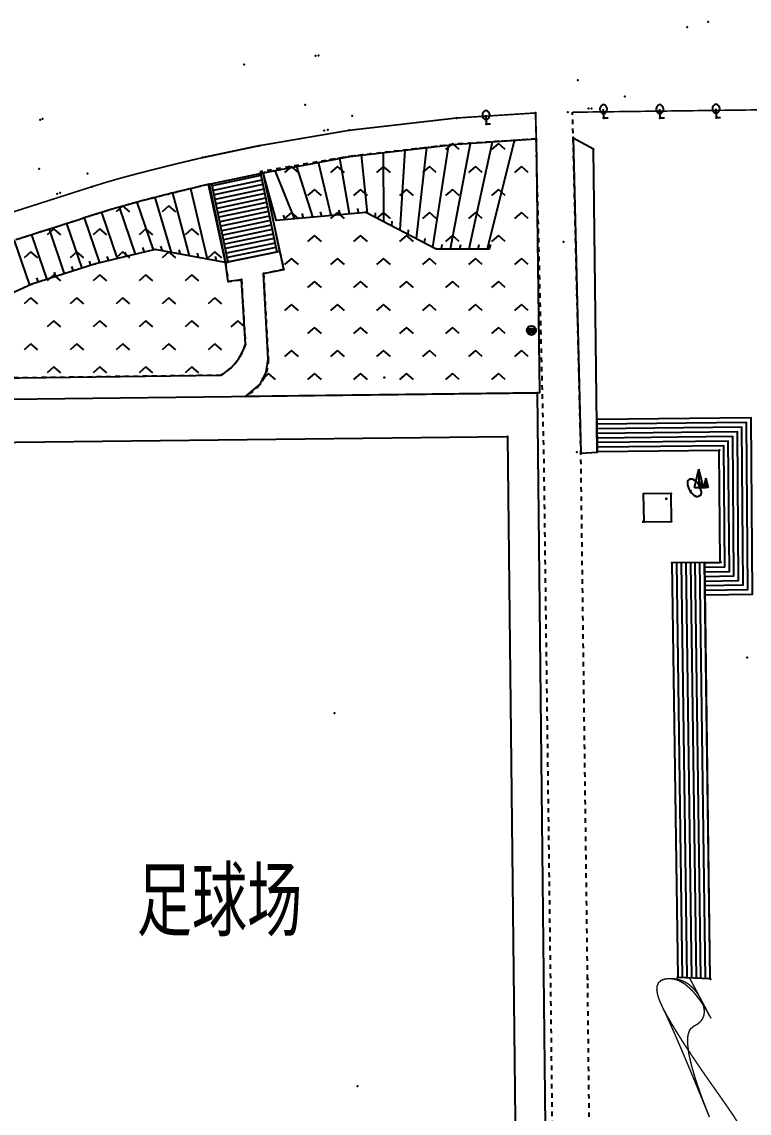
# Model space of a CAD drawing. Extents: x 940 to 1495, y 832 to 1212.
# Drawn here: x 1125.4 to 1204.5, y 1086 to 1204.7 of the extents above; entities that cross this region are included whole.
import ezdxf
from ezdxf.enums import TextEntityAlignment as Align

# ---------------------------------------------------------------- set-up
doc = ezdxf.new("R2010")
doc.units = 0
doc.header["$LTSCALE"] = 0.5
doc.header["$PDSIZE"] = 0.2
doc.linetypes.add('X4', pattern=[1.6, 0, -1.6])
doc.linetypes.add('X6', pattern=[2, 1, -1])
doc.layers.get('0').update_dxf_attribs({"linetype": 'CONTINUOUS'})
doc.layers.add('ASSIST', color=7, linetype='CONTINUOUS', plot=False)
for name, color, linetype in [('COMPONENT', 4, 'CONTINUOUS'), ('DGX', 2, 'CONTINUOUS'), ('DLDW', 11, 'CONTINUOUS'), ('DLSS', 4, 'CONTINUOUS'), ('DMTZ', 3, 'CONTINUOUS'), ('JMD', 6, 'CONTINUOUS'), ('ZBTZ', 3, 'CONTINUOUS'), ('ZDH', 1, 'CONTINUOUS')]:
    doc.layers.add(name, color=color, linetype=linetype)
doc.styles.add('HZ', font='rs.shx', dxfattribs={"width": 0.8, "bigfont": 'hztxt.shx'})
doc.linetypes.add('1161', pattern='A,0,[149,AAA.SHX,S=0.15,R=0,X=0,Y=0],-1.6', length=1.6)
doc.linetypes.add('447', pattern='A,8,-1,[148,AAA.SHX,S=1,R=0,X=0,Y=0],-1', length=10)

# ---------------------------------------------------------------- blocks, each defined once
blk = doc.blocks.new('*U21')
at = {"linetype": 'Continuous'}
for points in [[(1.333333333333333, 1.333333333333333), (2, 0), (1, 4)], [(1.333333333333333, 1.333333333333333), (1, 4), (1, 0)], [(1.333333333333333, 1.333333333333333), (1, 0), (2, 0)]]:
    blk.add_solid(points, dxfattribs=at)
blk = doc.blocks.new('*U20')
at = {"linetype": 'Continuous'}
for points in [[(2.666666666666667, 0.6666666666666666), (2.5, 2), (2.5, 0)], [(2.666666666666667, 0.6666666666666666), (3, 0), (2.5, 2)], [(2.666666666666667, 0.6666666666666666), (2.5, 0), (3, 0)]]:
    blk.add_solid(points, dxfattribs=at)
blk = doc.blocks.new('gc021')
for p, q in [((2, 0), (1, 4)), ((1, 4), (1, 0)), ((1, 0), (2, 0)), ((2.5, 0), (2.5, 2)), ((2.5, 2), (3, 0)), ((3, 0), (2.5, 0))]:
    blk.add_line(p, q)
for points in [[(0, 0), (1, 4)], [(1, 4), (1, 0), (2, 0)], [(0, 0), (1, 0)], [(2.5, 2), (2, 0), (2.5, 0)]]:
    blk.add_lwpolyline(points)
at = {"linetype": 'Continuous'}
for name in ['*U21', '*U20']:
    blk.add_blockref(name, (0, 0), dxfattribs=at)
blk = doc.blocks.new('gcbj0103')
for p, q in [((-1, 0), (1, 0)), ((-0.9009279699931145, 0.4339686542644392), (0.9009279699931145, 0.4339686542644392)), ((-0.8840719287007586, -0.4673508584386283), (0.8840719287007586, -0.4673508584386283))]:
    blk.add_line(p, q)
blk.add_circle((0, 0), 1)
blk = doc.blocks.new('gc143')
for p, q in [((2.498001805406602e-16, 1), (9.593355060531668e-17, 2)), ((2.498001805406602e-16, 1), (2.498001805406602e-16, 0)), ((1, 0), (0, 0))]:
    blk.add_line(p, q)
for centre, start, end in [((0.2249999999999998, 2), 102.6803834918198, 257.3196165081802), ((-0.2249999999999998, 2), 282.6803834918198, 77.31961650818025)]:
    blk.add_arc(centre, 1.025, start, end)
blk = doc.blocks.new('gc253')
at = {"const_width": 0.3}
blk.add_lwpolyline([(-0.15, 0, 0.9999999999999999), (0.15, 0, 0.9999999999999999)], format="xyb", close=True, dxfattribs=at)
blk = doc.blocks.new('gc211')
for p, q in [((0, 0), (-1.5, -1.322875655532295)), ((1.5, -1.322875655532295), (0, 0))]:
    blk.add_line(p, q)

msp = doc.modelspace()

# ---------------------------------------------------------------- linework, layer by layer
at = {"linetype": 'Continuous'}
msp.add_point((1194.8075, 1194.188, 8.762), dxfattribs=at)
at = {"layer": 'ASSIST', "linetype": 'X4', "flags": 128}
for points in [[(1181.371280807527, 1191.936556933716), (1172.774280807527, 1191.388556933716), (1161.095280807527, 1190.047556933716), (1151.677, 1188.27)], [(1145.746156930197, 1186.997422503218), (1138.123199479498, 1185.1104336006), (1133.941334833568, 1183.892878357199), (1124.783997132828, 1180.958806257279), (1115.650270643137, 1177.560640469212), (1111.378488216856, 1175.788275293615), (1102.211407570499, 1171.558681118515), (1095.356741947204, 1168.053489460852), (1026.47, 1127.704)]]:
    msp.add_lwpolyline(points, dxfattribs=at)
at = {"layer": 'ASSIST', "linetype": 'Continuous', "flags": 128}
for points in [[(1151.677, 1188.27), (1153.462, 1179.698), (1147.59, 1178.486), (1145.809, 1187.012)], [(1199.694775802595, 1145.865532167481), (1196.13, 1145.832), (1196.759, 1100.767), (1200.298, 1100.629)]]:
    msp.add_lwpolyline(points, close=True, dxfattribs=at)
at = {"layer": 'DGX', "color": 3, "linetype": 'Continuous', "const_width": 0.15, "flags": 128}
for points in [[(1200.3746, 1096.310027027027), (1199.793953688878, 1097.334908080801), (1199.216435317029, 1098.22130505291), (1198.642044884455, 1098.969217943355), (1198.070782391155, 1099.578646752135), (1197.502647837129, 1100.049591479252), (1196.937641222377, 1100.382052124704), (1196.375762546899, 1100.576028688492), (1195.817011810695, 1100.631521170615), (1195.317896246162, 1100.571529562166), (1194.934923085692, 1100.419053854237), (1194.668092329288, 1100.174094046828), (1194.517403976949, 1099.836650139939), (1194.482858028674, 1099.406722133569), (1194.564454484465, 1098.884310027719), (1194.76219334432, 1098.269413822389), (1195.07607460824, 1097.562033517579), (1195.481656516914, 1096.715160896779), (1195.954497311029, 1095.681787743478), (1196.494596990588, 1094.461914057676), (1197.101955555588, 1093.055539839373), (1197.776573006031, 1091.462665088569), (1198.518449341916, 1089.683289805265), (1199.327584563243, 1087.71741398946), (1200.203978670013, 1085.565037641154)], [(1200.3746, 1096.310027027027), (1199.793953688878, 1097.334908080801), (1199.216435317029, 1098.22130505291), (1198.642044884455, 1098.969217943355), (1198.070782391155, 1099.578646752135), (1197.502647837129, 1100.049591479252), (1196.937641222377, 1100.382052124704), (1196.375762546899, 1100.576028688492), (1195.817011810695, 1100.631521170615), (1195.317896246162, 1100.571529562166), (1194.934923085692, 1100.419053854237), (1194.668092329288, 1100.174094046828), (1194.517403976949, 1099.836650139939), (1194.482858028674, 1099.406722133569), (1194.564454484465, 1098.884310027719), (1194.76219334432, 1098.269413822389), (1195.07607460824, 1097.562033517579), (1195.481656516914, 1096.715160896779), (1195.954497311029, 1095.681787743478), (1196.494596990588, 1094.461914057676), (1197.101955555588, 1093.055539839373), (1197.776573006031, 1091.462665088569), (1198.518449341916, 1089.683289805265), (1199.327584563243, 1087.71741398946), (1200.203978670013, 1085.565037641154)], [(1200.203978670013, 1085.565037641154), (1199.380602807427, 1087.684081990173), (1198.730522318652, 1089.549961808116), (1198.253737203688, 1091.162677094985), (1197.950247462534, 1092.522227850779), (1197.820053095191, 1093.628614075497), (1197.863154101658, 1094.481835769141), (1198.079550481936, 1095.081892931709), (1198.469242236025, 1095.428785563203), (1198.897616390683, 1095.669517877993), (1199.230059972669, 1095.951094090452), (1199.466572981984, 1096.273514200579), (1199.607155418626, 1096.636778208374), (1199.651807282597, 1097.040886113837), (1199.600528573897, 1097.485837916969), (1199.453319292525, 1097.97163361777), (1199.210179438481, 1098.498273216238), (1198.902444196464, 1099.010284069416), (1198.561448751174, 1099.452193534341), (1198.187193102611, 1099.824001611016), (1197.779677250775, 1100.125708299438), (1197.338901195665, 1100.35731359961), (1196.864864937282, 1100.51881751153), (1196.357568475625, 1100.610220035198), (1195.817011810695, 1100.631521170615), (1195.317896246162, 1100.571529562166), (1194.934923085692, 1100.419053854237), (1194.668092329288, 1100.174094046828), (1194.517403976949, 1099.836650139939), (1194.482858028674, 1099.406722133569), (1194.564454484465, 1098.884310027719), (1194.76219334432, 1098.269413822389), (1195.07607460824, 1097.562033517579), (1195.500540860053, 1096.749283199938), (1196.030034683587, 1095.818276956113), (1196.664556078842, 1094.769014786105), (1197.404105045817, 1093.601496689914), (1198.248681584514, 1092.315722667541), (1199.198285694931, 1090.911692718983), (1200.25291737707, 1089.389406844243), (1201.412576630929, 1087.74886504332), (1202.591746108739, 1086.048804128432), (1203.704908462729, 1084.347960911798)], [(1200.3746, 1096.310027027027), (1198.045758876961, 1100.68651940545)], [(1200.3746, 1096.310027027027), (1198.045758876961, 1100.68651940545)], [(1200.3746, 1096.310027027027), (1198.045758876961, 1100.68651940545)]]:
    msp.add_lwpolyline(points, dxfattribs=at)
at = {"layer": 'DLDW', "linetype": 'Continuous', "elevation": 10.657, "flags": 128}
msp.add_lwpolyline([(1112.151, 1158.819), (1178.238, 1159.573), (1179.359, 1059.436), (1113.315, 1058.69)], close=True, dxfattribs=at)
at = {"layer": 'DLDW', "linetype": '1161', "flags": 128}
msp.add_lwpolyline([(1199.133, 1153.124, 0.2791491087361024), (1199.328394876195, 1153.548179643905, 0.1310824452803823), (1198.986, 1154.422, 0.1094780307586743), (1198.450669149158, 1154.890179072102, 0.2102623978415756), (1198.07, 1154.923, 0.3209659459180254), (1197.812384588582, 1154.563030201609, 0.1435157546935707), (1198.07, 1153.684, 0.129659607826179), (1198.705522426015, 1153.100502850914, 0.2766382540082565)], format="xyb", close=True, dxfattribs=at)
at = {"layer": 'DLSS', "linetype": 'Continuous', "flags": 128}
for points, const_width, elevation in [([(1185.317057667179, 1194.846616065992), (1247.448, 1195.631)], 0.175, 8.675), ([(1181.297, 1194.766), (1172.7, 1194.218), (1161.021, 1192.877), (1151.254, 1191.209)], 0.175, 8.675), ([(1181.297, 1194.766), (1181.371280807527, 1191.936556933716)], 0.2, 8.492), ([(1151.254, 1191.209), (1145.071, 1189.908)], 0.2, 8.228)]:
    msp.add_lwpolyline(points, dxfattribs=dict(at, const_width=const_width, elevation=elevation))
at = {"layer": 'DLSS', "linetype": 'X6', "flags": 128}
for points in [[(1187.55, 1050.579), (1186.958, 1100.58), (1186.226, 1157.778), (1185.317057667179, 1194.846616065992)], [(1181.371280807527, 1191.936556933716), (1172.774280807527, 1191.388556933716), (1161.095280807527, 1190.047556933716), (1151.328280807527, 1188.379556933716)], [(1183.485269795379, 1054.677290475074), (1182.942355497166, 1100.532455719972), (1182.21070398994, 1157.703080790954), (1181.371280807527, 1191.936556933716)], [(1151.328280807527, 1188.379556933716), (1151.677, 1188.27)], [(1153.462, 1179.698), (1153.937, 1177.752), (1151.716, 1177.295)], [(1147.59, 1178.486), (1147.866, 1176.421), (1149.313731179554, 1176.614498210923)], [(1149.311, 1176.659), (1149.743, 1169.62)], [(1147.075, 1166.238), (1119.757, 1165.881), (1111.205, 1165.769239841863)]]:
    msp.add_lwpolyline(points, dxfattribs=at)
at = {"layer": 'DLSS', "linetype": 'Continuous', "const_width": 0.175, "flags": 128}
msp.add_lwpolyline([(1145.071, 1189.908, 0.007363558234114593), (1137.362620500699, 1187.999865700886, 0.0129656920853015), (1133.032, 1186.739, 0.0004114020990462349), (1123.869979931231, 1183.803427638122, 0.007254657719939276), (1123.353, 1183.629, 0.002466474810820382), (1120.294181963211, 1182.530277813872, 0.002985291863648035), (1117.777, 1181.595, 0.004802968605423631), (1114.5394287124, 1180.334325463959, 0.004222166796729488), (1110.883, 1178.834, 0.008279561304877728), (1110.130391639083, 1178.502967389913, 0.0006736983616887315), (1100.956, 1174.27, 0.009707028714313037), (1098.768533020484, 1173.205103725084, 0.004345247135585511), (1093.951, 1170.69)], format="xyb", dxfattribs=at)
at = {"layer": 'DLSS', "linetype": 'X6', "flags": 128}
for points in [[(1145.746156930197, 1186.997422503218, 0.007363558234088995), (1138.123199479498, 1185.1104336006, 0.01296569208524146), (1133.941334833568, 1183.892878357199, 0.0004114020990888634), (1124.783997132829, 1180.958806257279, 0.007254657720437849), (1124.349166389532, 1180.812095534184, 0.002466474811322388), (1121.318090660366, 1179.723338337311, 0.00298529186427053), (1118.834352936328, 1178.800486981028, 0.004802968605436036), (1115.650270643137, 1177.560640469212, 0.004222166796737379), (1112.040524852903, 1176.07947019256, 0.008279561303802687), (1111.378488216857, 1175.788275293615, 0.0006736983616052351), (1102.2114075705, 1171.558681118515, 0.00970702871431743), (1100.128240075393, 1170.544559613442, 0.004345247135568808), (1095.356741947204, 1168.053489460852, 0.004345247135568808)], [(1149.743, 1169.62, -0.04930574276763787), (1149.313796632923, 1168.563256823794, -0.04930574276766783), (1148.686, 1167.611, -0.04592993036045925), (1147.943695108162, 1166.850350459395, -0.04592993036038049), (1147.075, 1166.238)], [(1152.217, 1167.994, -0.08127822392352492), (1152.00556512275, 1166.569144979209, -0.08127822392347059), (1151.351, 1165.286, -0.059132668935511), (1150.632871858119, 1164.518293101367, -0.05913266893546529), (1149.755, 1163.94)]]:
    msp.add_lwpolyline(points, format="xyb", dxfattribs=at)
at = {"layer": 'DLSS', "linetype": 'X6', "elevation": 10.524, "flags": 128}
msp.add_lwpolyline([(1151.716, 1177.295), (1152.217, 1167.994)], dxfattribs=at)
at = {"layer": 'DMTZ', "linetype": 'Continuous'}
for p, q in [((1174.061081517178, 1179.973), (1176.611709686402, 1191.633166800603)), ((1176.061081517178, 1179.973), (1178.991495246965, 1191.78486186716)), ((1164.788889371912, 1182.945475154415), (1164.749149109059, 1190.467099479513)), ((1166.562648440611, 1182.021473657551), (1167.118198924462, 1190.739117272342)), ((1168.33640750931, 1181.097472160686), (1169.487248739866, 1191.011135065172)), ((1170.11016657801, 1180.173470663822), (1171.856298555269, 1191.283152858001)), ((1172.061081517178, 1179.973), (1174.23192412584, 1191.481471734046)), ((1159.054245622878, 1183.631374404176), (1157.679612354638, 1189.402901580389)), ((1161.046327497171, 1183.809165872234), (1160.022858785722, 1189.845153624696)), ((1163.015130303213, 1183.86947665128), (1162.380099293655, 1190.195081686683)), ((1153.078, 1183.098), (1151.677, 1188.27)), ((1155.070081874293, 1183.275791468059), (1152.993119492471, 1188.518397491777)), ((1157.062163748585, 1183.453582936117), (1155.336365923554, 1188.960649536083)), ((1147.59, 1178.486), (1145.746156930197, 1186.997422503218)), ((1143.659838312426, 1179.230196956141), (1141.863350122039, 1186.036271479434)), ((1145.624919156213, 1178.85809847807), (1143.804753526118, 1186.516846991326)), ((1137.789360491595, 1179.407282066942), (1136.061830715107, 1184.510263446813)), ((1139.73210174485, 1179.882420386697), (1137.982096524416, 1185.069351294652)), ((1141.694757468639, 1179.602295434211), (1139.921946717959, 1185.555695967542)), ((1133.903877985084, 1178.457005427432), (1132.235310502675, 1183.346256778457)), ((1135.84661923834, 1178.932143747187), (1134.141564905799, 1183.951175598974)), ((1154.074040937146, 1183.186895734029), (1153.872373193077, 1183.644421821812)), ((1156.066122811439, 1183.364687202088), (1155.899371292488, 1183.836061714474)), ((1158.058204685732, 1183.542478670146), (1157.925673426098, 1184.024594284102)), ((1160.050286560024, 1183.720270138205), (1159.950768533876, 1184.210266222344)), ((1162.042368434317, 1183.898061606264), (1161.974286486539, 1184.393404768512)), ((1163.902009837563, 1183.407475902848), (1163.877673866497, 1183.906883312196)), ((1130.083856935376, 1177.273914822702), (1128.426063843616, 1182.125748732417)), ((1131.989538360835, 1177.880856586514), (1130.330687173146, 1182.736002755437)), ((1165.675768906262, 1182.483474405983), (1165.691642473341, 1182.98322237233)), ((1128.178175509916, 1176.666973058891), (1126.521440514087, 1181.515494709397)), ((1167.449527974961, 1181.559472909119), (1167.495130778323, 1182.057388950561)), ((1169.22328704366, 1180.635471412254), (1169.291541038004, 1181.13079089729)), ((1126.284498485616, 1176.029008178461), (1124.61946369504, 1180.897592261008)), ((1138.760731118223, 1179.644851226819), (1138.600648006231, 1180.118531918061)), ((1140.712217046746, 1179.788344673246), (1140.560430439853, 1180.26474873071)), ((1142.677297890533, 1179.416246195176), (1142.542600305196, 1179.897761055283)), ((1171.061081517178, 1179.973), (1171.146445383404, 1180.465659121851)), ((1173.061081517178, 1179.973), (1173.160923011163, 1180.462930276753)), ((1175.061081517178, 1179.973), (1175.174779641812, 1180.45990115676)), ((1176.278, 1179.973), (1176.433983817425, 1180.448046364791)), ((1132.942379073565, 1178.18432746842), (1132.780723398076, 1178.657473791013)), ((1134.875248611712, 1178.694574587309), (1134.714099424434, 1179.167893654577)), ((1136.817989864967, 1179.169712907064), (1136.657411768995, 1179.643226027362)), ((1144.642378734319, 1179.044147717105), (1144.521096780278, 1179.529215431578)), ((1146.607459578106, 1178.672049239035), (1146.496965344975, 1179.159687449643)), ((1129.131016222646, 1176.970443940796), (1128.969347693182, 1177.443585871491)), ((1131.036697648105, 1177.577385704609), (1130.87503554997, 1178.050529832784)), ((1127.225334797187, 1176.363502176985), (1127.063659827693, 1176.836641907127))]:
    msp.add_line(p, q, dxfattribs=at)
at = {"layer": 'DMTZ', "linetype": 'Continuous', "elevation": 9.824, "flags": 128}
msp.add_lwpolyline([(1153.078, 1183.098), (1162.826, 1183.968), (1170.495, 1179.973), (1176.278, 1179.973)], dxfattribs=at)
at = {"layer": 'DMTZ', "linetype": 'Continuous', "flags": 128}
msp.add_lwpolyline([(1147.59, 1178.486), (1139.943, 1179.934), (1133.45, 1178.346), (1126.533, 1176.143), (1103.824, 1165.726), (1100.561, 1164.369), (1090.185, 1159.386), (1072.191, 1150.464), (1030.574, 1119.438)], dxfattribs=at)
at = {"layer": 'JMD', "linetype": 'Continuous'}
for p, q in [((1151.677, 1188.27), (1151.383300174406, 1188.208841088581)), ((1151.383300174406, 1188.208841088581), (1153.168300174406, 1179.636841088581)), ((1151.677, 1188.27), (1153.462, 1179.698)), ((1145.809, 1187.012), (1146.102661417614, 1187.073343066476)), ((1145.809, 1187.012), (1147.59, 1178.486)), ((1147.883661417614, 1178.547343066476), (1146.102661417614, 1187.073343066476)), ((1151.435464350861, 1187.958336147081), (1146.154708699557, 1186.824182411876)), ((1151.537395869893, 1187.468836437758), (1146.256411800619, 1186.337309509205)), ((1151.639327388925, 1186.979336728434), (1146.358114901681, 1185.850436606535)), ((1151.741258907957, 1186.48983701911), (1146.459818002744, 1185.363563703864)), ((1151.843190426989, 1186.000337309787), (1146.561521103806, 1184.876690801194)), ((1151.945121946022, 1185.510837600463), (1146.663224204868, 1184.389817898523)), ((1152.047053465054, 1185.02133789114), (1146.76492730593, 1183.902944995853)), ((1152.148984984086, 1184.531838181816), (1146.866630406992, 1183.416072093182)), ((1152.250916503118, 1184.042338472493), (1146.968333508054, 1182.929199190511)), ((1152.35284802215, 1183.552838763169), (1147.070036609117, 1182.442326287841)), ((1152.454779541182, 1183.063339053846), (1147.171739710179, 1181.95545338517)), ((1152.556711060214, 1182.573839344522), (1147.273442811241, 1181.468580482499)), ((1152.658642579246, 1182.084339635199), (1147.375145912303, 1180.981707579829)), ((1152.760574098278, 1181.594839925875), (1147.476849013366, 1180.494834677158)), ((1152.86250561731, 1181.105340216551), (1147.578552114428, 1180.007961774488)), ((1152.964437136342, 1180.615840507228), (1147.68025521549, 1179.521088871817)), ((1153.066368655374, 1180.126340797905), (1147.781958316552, 1179.034215969147)), ((1147.59, 1178.486), (1147.883661417614, 1178.547343066476)), ((1153.168300174406, 1179.636841088581), (1147.883661417614, 1178.547343066476)), ((1153.462, 1179.698), (1153.168300174406, 1179.636841088581)), ((1187.962, 1161.412), (1188.002483845709, 1157.912234142369)), ((1199.694775802595, 1145.865532167481), (1196.13, 1145.832)), ((1196.13, 1145.832), (1196.759, 1100.767)), ((1196.62997788077, 1145.836703056507), (1197.255362693765, 1100.7476448003)), ((1197.12995576154, 1145.841406113014), (1197.751725387531, 1100.728289600599)), ((1197.629933642311, 1145.846109169521), (1198.248088081296, 1100.708934400899)), ((1198.129911523081, 1145.850812226028), (1198.744450775062, 1100.689579201199)), ((1198.629889403851, 1145.855515282535), (1199.240813468827, 1100.670224001498)), ((1199.129867284621, 1145.860218339042), (1199.737176162593, 1100.650868801798)), ((1199.629845165392, 1145.864921395549), (1200.233538856358, 1100.631513602097)), ((1199.752, 1142.366), (1199.694775802595, 1145.865532167481)), ((1196.759, 1100.767), (1200.298, 1100.629))]:
    msp.add_line(p, q, dxfattribs=at)
at = {"layer": 'JMD', "linetype": '447', "flags": 128}
msp.add_lwpolyline([(1181.464, 1164.34), (1182.653, 1054.693), (1110.284, 1053.935), (1108.944, 1163.459)], close=True, dxfattribs=at)
at = {"layer": 'JMD', "color": 7, "linetype": 'Continuous', "elevation": 9.229, "flags": 128}
msp.add_lwpolyline([(1199.752, 1142.366), (1204.889, 1142.45), (1204.733, 1161.606), (1187.962, 1161.412)], dxfattribs=at)
at = {"layer": 'JMD', "linetype": 'Continuous', "elevation": 9.229, "flags": 128}
for points in [[(1199.743825114656, 1142.865933166783), (1204.38497816282, 1142.941825099048), (1204.237102238981, 1161.100230208405), (1187.96778340653, 1160.91203344891)], [(1199.735650229313, 1143.365866333566), (1203.880956325639, 1143.433650198096), (1203.741204477961, 1160.59446041681), (1187.97356681306, 1160.41206689782)], [(1199.727475343969, 1143.865799500349), (1203.376934488459, 1143.925475297144), (1203.245306716942, 1160.088690625216), (1187.979350219589, 1159.91210034673)], [(1199.719300458626, 1144.365732667132), (1202.872912651279, 1144.417300396192), (1202.749408955923, 1159.582920833621), (1187.985133626119, 1159.41213379564)], [(1199.711125573282, 1144.865665833915), (1202.368890814098, 1144.90912549524), (1202.253511194903, 1159.077151042026), (1187.990917032649, 1158.91216724455)], [(1199.702950687939, 1145.365599000698), (1201.864868976918, 1145.400950594288), (1201.757613433884, 1158.571381250431), (1187.996700439179, 1158.412200693459)], [(1199.694775802595, 1145.865532167481), (1201.360847139738, 1145.892775693336), (1201.261715672865, 1158.065611458836), (1188.002483845709, 1157.912234142369)]]:
    msp.add_lwpolyline(points, dxfattribs=at)
at = {"layer": 'ZBTZ', "linetype": 'Continuous', "flags": 128}
msp.add_lwpolyline([(1151.677, 1188.27), (1161.095280807527, 1190.047556933716), (1172.774280807527, 1191.388556933716), (1181.371280807527, 1191.936556933716), (1181.706498282269, 1164.342945959552), (1149.755, 1163.94), (1151.351, 1165.286), (1152.00556512275, 1166.569144979209), (1152.217, 1167.994), (1151.716, 1177.295), (1153.937, 1177.752), (1151.677, 1188.27)], close=True, dxfattribs=at)
at = {"layer": 'ZBTZ', "linetype": 'Continuous', "elevation": 10.729, "flags": 128}
msp.add_lwpolyline([(1186.226, 1157.778), (1188.009, 1157.894), (1187.585, 1190.821), (1185.386, 1192.035)], close=True, dxfattribs=at)
at = {"layer": 'ZBTZ', "linetype": 'Continuous', "flags": 128}
msp.add_lwpolyline([(1119.757, 1165.881), (1147.075, 1166.238, 0.0459299303603805), (1147.943695108162, 1166.850350459395, 0.04592993036045925), (1148.686, 1167.611, 0.04930574276766783), (1149.313796632923, 1168.563256823794, 0.04930574276763788), (1149.743, 1169.62), (1149.313731179554, 1176.614498210923), (1147.866, 1176.421), (1147.589999999999, 1178.486000000002), (1145.809001596173, 1187.011992358802, 0.00742404875290973), (1138.123199479498, 1185.1104336006, 0.01296569208524146), (1133.941334833568, 1183.892878357199, 0.0004114020990888634), (1124.783997132829, 1180.958806257279, 0.007254657720437849)], format="xyb", dxfattribs=at)
at = {"layer": 'ZBTZ', "linetype": '1161', "elevation": 10.436, "flags": 128}
msp.add_lwpolyline([(1193.056, 1150.307), (1196.095, 1150.348), (1196.054, 1153.391), (1193.014999273986, 1153.350053884402)], close=True, dxfattribs=at)
at = {"layer": 'ZDH', "linetype": 'Continuous'}
for p in [(1200.075, 1204.677, 8.666), (1200.075, 1204.677, 8.666), (1200.075, 1204.677, 8.666), (1200.075, 1204.677, 8.666), (1200.075, 1204.677, 8.666), (1200.075, 1204.677, 8.666), (1200.075, 1204.677, 8.666), (1197.795, 1204.095, 8.675), (1197.795, 1204.095, 8.675), (1197.795, 1204.095, 8.675), (1197.795, 1204.095, 8.675), (1197.795, 1204.095, 8.675), (1197.795, 1204.095, 8.675), (1197.795, 1204.095, 8.675), (1149.617, 1200.035, 8.221), (1149.617, 1200.035, 8.221), (1149.617, 1200.035, 8.221), (1149.617, 1200.035, 8.221), (1149.617, 1200.035, 8.221), (1149.617, 1200.035, 8.221), (1149.617, 1200.035, 8.221), (1157.358, 1200.982, 8.301), (1157.358, 1200.982, 8.301), (1157.358, 1200.982, 8.301), (1157.358, 1200.982, 8.301), (1157.358, 1200.982, 8.301), (1157.358, 1200.982, 8.301), (1157.358, 1200.982, 8.301), (1157.684, 1201.019, 8.298), (1157.684, 1201.019, 8.298), (1157.684, 1201.019, 8.298), (1157.684, 1201.019, 8.298), (1157.684, 1201.019, 8.298), (1157.684, 1201.019, 8.298), (1157.684, 1201.019, 8.298), (1185.899, 1198.35, 8.606), (1185.899, 1198.35, 8.606), (1185.899, 1198.35, 8.606), (1185.899, 1198.35, 8.606), (1185.899, 1198.35, 8.606), (1185.899, 1198.35, 8.606), (1185.899, 1198.35, 8.606), (1190.997, 1196.574, 8.623), (1190.997, 1196.574, 8.623), (1190.997, 1196.574, 8.623), (1190.997, 1196.574, 8.623), (1190.997, 1196.574, 8.623), (1190.997, 1196.574, 8.623), (1190.997, 1196.574, 8.623), (1156.245, 1195.645, 8.357), (1156.245, 1195.645, 8.357), (1156.245, 1195.645, 8.357), (1156.245, 1195.645, 8.357), (1156.245, 1195.645, 8.357), (1156.245, 1195.645, 8.357), (1156.245, 1195.645, 8.357), (1187.056, 1195.245, 8.549), (1187.056, 1195.245, 8.549), (1187.056, 1195.245, 8.549), (1187.056, 1195.245, 8.549), (1187.056, 1195.245, 8.549), (1187.056, 1195.245, 8.549), (1187.056, 1195.245, 8.549), (1187.366, 1195.258, 8.55), (1187.366, 1195.258, 8.55), (1187.366, 1195.258, 8.55), (1187.366, 1195.258, 8.55), (1187.366, 1195.258, 8.55), (1187.366, 1195.258, 8.55), (1187.366, 1195.258, 8.55), (1127.42, 1194.031, 8.019), (1127.42, 1194.031, 8.019), (1127.694, 1194.119, 8.022), (1127.694, 1194.119, 8.022), (1161.37, 1194.438, 8.371), (1161.37, 1194.438, 8.371), (1161.37, 1194.438, 8.371), (1161.37, 1194.438, 8.371), (1161.37, 1194.438, 8.371), (1161.37, 1194.438, 8.371), (1161.37, 1194.438, 8.371), (1172.7, 1194.218, 8.437), (1172.7, 1194.218, 8.437), (1172.7, 1194.218, 8.437), (1172.7, 1194.218, 8.437), (1172.7, 1194.218, 8.437), (1172.7, 1194.218, 8.437), (1172.7, 1194.218, 8.437), (1181.297, 1194.766, 8.492), (1181.297, 1194.766, 8.492), (1181.297, 1194.766, 8.492), (1181.297, 1194.766, 8.492), (1181.297, 1194.766, 8.492), (1181.297, 1194.766, 8.492), (1181.297, 1194.766, 8.492), (1184.793, 1194.84, 8.504), (1184.793, 1194.84, 8.504), (1184.793, 1194.84, 8.504), (1184.793, 1194.84, 8.504), (1184.793, 1194.84, 8.504), (1184.793, 1194.84, 8.504), (1184.793, 1194.84, 8.504), (1188.691, 1194.188, 8.762), (1188.691, 1194.188, 8.762), (1188.691, 1194.188, 8.762), (1188.691, 1194.188, 8.762), (1188.691, 1194.188, 8.762), (1188.691, 1194.188, 8.762), (1188.691, 1194.188, 8.762), (1200.924, 1194.228, 8.891), (1200.924, 1194.228, 8.891), (1200.924, 1194.228, 8.891), (1200.924, 1194.228, 8.891), (1200.924, 1194.228, 8.891), (1200.924, 1194.228, 8.891), (1200.924, 1194.228, 8.891), (1158.32, 1192.851, 8.319), (1158.32, 1192.851, 8.319), (1158.32, 1192.851, 8.319), (1158.32, 1192.851, 8.319), (1158.32, 1192.851, 8.319), (1158.32, 1192.851, 8.319), (1158.32, 1192.851, 8.319), (1158.722, 1192.914, 8.317), (1158.722, 1192.914, 8.317), (1158.722, 1192.914, 8.317), (1158.722, 1192.914, 8.317), (1158.722, 1192.914, 8.317), (1158.722, 1192.914, 8.317), (1158.722, 1192.914, 8.317), (1161.021, 1192.877, 8.325), (1161.021, 1192.877, 8.325), (1161.021, 1192.877, 8.325), (1161.021, 1192.877, 8.325), (1161.021, 1192.877, 8.325), (1161.021, 1192.877, 8.325), (1161.021, 1192.877, 8.325), (1175.912, 1193.538, 8.711), (1175.912, 1193.538, 8.711), (1181.405, 1191.918, 8.857), (1181.405, 1191.918, 8.857), (1181.405, 1191.918, 8.857), (1181.405, 1191.918, 8.857), (1181.405, 1191.918, 8.857), (1181.405, 1191.918, 8.857), (1181.405, 1191.918, 8.857), (1185.386, 1192.035, 8.825), (1185.386, 1192.035, 8.825), (1185.386, 1192.035, 8.825), (1185.386, 1192.035, 8.825), (1185.39, 1192.08, 8.82), (1185.39, 1192.08, 8.82), (1185.39, 1192.08, 8.82), (1185.39, 1192.08, 8.82), (1151.254, 1191.209, 8.228), (1151.254, 1191.209, 8.228), (1151.254, 1191.209, 8.228), (1151.254, 1191.209, 8.228), (1151.254, 1191.209, 8.228), (1151.254, 1191.209, 8.228), (1151.254, 1191.209, 8.228), (1187.585, 1190.821, 8.754), (1187.585, 1190.821, 8.754), (1187.585, 1190.821, 8.754), (1187.585, 1190.821, 8.754), (1145.071, 1189.908, 8.173), (1145.071, 1189.908, 8.173), (1127.32, 1188.699, 8.075), (1127.32, 1188.699, 8.075), (1132.584, 1188.173, 8.083), (1132.584, 1188.173, 8.083), (1151.677, 1188.27, 8.398), (1151.677, 1188.27, 8.398), (1145.809, 1187.012, 8.351), (1145.809, 1187.012, 8.351), (1129.284, 1185.986, 8.014), (1129.284, 1185.986, 8.014), (1129.586, 1186.081, 8.014), (1129.586, 1186.081, 8.014), (1133.032, 1186.739, 8.049), (1133.032, 1186.739, 8.049), (1162.826, 1183.968, 10.45), (1162.826, 1183.968, 10.45), (1153.078, 1183.098, 9.824), (1153.078, 1183.098, 9.824), (1139.943, 1179.934, 10.325), (1139.943, 1179.934, 10.325), (1170.495, 1179.973, 10.692), (1170.495, 1179.973, 10.692), (1176.278, 1180.107, 10.746), (1176.278, 1180.107, 10.746), (1184.339, 1180.734, 10.155), (1184.339, 1180.734, 10.155), (1184.35, 1180.733, 10.158), (1184.35, 1180.733, 10.158), (1184.35, 1180.733, 10.158), (1184.35, 1180.733, 10.158), (1184.35, 1180.733, 10.158), (1184.35, 1180.733, 10.158), (1184.35, 1180.733, 10.158), (1184.35, 1180.733, 10.158), (1184.351, 1180.738, 10.162), (1184.351, 1180.738, 10.162), (1184.351, 1180.738, 10.162), (1184.351, 1180.738, 10.162), (1184.351, 1180.738, 10.162), (1184.351, 1180.738, 10.162), (1184.351, 1180.738, 10.162), (1153.462, 1179.698, 10.495), (1153.462, 1179.698, 10.495), (1133.45, 1178.346, 10.397), (1133.45, 1178.346, 10.397), (1147.59, 1178.486, 10.545), (1147.59, 1178.486, 10.545), (1153.937, 1177.752, 10.506), (1153.937, 1177.752, 10.506), (1147.866, 1176.421, 10.551), (1147.866, 1176.421, 10.551), (1149.311, 1176.659, 10.527), (1149.311, 1176.659, 10.527), (1151.716, 1177.295, 10.524), (1151.716, 1177.295, 10.524), (1126.533, 1176.143, 10.344), (1126.533, 1176.143, 10.344), (1180.844, 1171.118, 10.717), (1180.844, 1171.118, 10.717), (1149.743, 1169.62, 10.602), (1149.743, 1169.62, 10.602), (1152.217, 1167.994, 10.602), (1152.217, 1167.994, 10.602), (1148.686, 1167.611, 10.615), (1148.686, 1167.611, 10.615), (1147.075, 1166.238, 10.619), (1147.075, 1166.238, 10.619), (1164.848, 1165.995, 10.716), (1164.848, 1165.995, 10.716), (1164.848, 1165.995, 10.716), (1164.848, 1165.995, 10.716), (1164.859, 1166.008, 10.716), (1164.859, 1166.008, 10.716), (1164.859, 1166.008, 10.716), (1164.859, 1166.008, 10.716), (1151.351, 1165.286, 10.584), (1151.351, 1165.286, 10.584), (1181.464, 1164.34, 10.759), (1181.464, 1164.34, 10.759), (1149.755, 1163.94, 10.596), (1149.755, 1163.94, 10.596), (1187.957, 1161.371, 9.349), (1187.957, 1161.371, 9.349), (1187.957, 1161.371, 9.349), (1187.957, 1161.371, 9.349), (1187.958, 1161.048, 9.376), (1187.958, 1161.048, 9.376), (1187.958, 1161.048, 9.376), (1187.962, 1161.412, 9.342), (1187.962, 1161.412, 9.342), (1187.962, 1161.412, 9.342), (1178.238, 1159.573, 10.627), (1178.238, 1159.573, 10.627), (1185.778, 1157.874, 10.727), (1185.778, 1157.874, 10.727), (1185.778, 1157.874, 10.727), (1185.778, 1157.874, 10.727), (1186.222, 1157.742, 10.738), (1186.222, 1157.742, 10.738), (1186.222, 1157.742, 10.738), (1186.222, 1157.742, 10.738), (1186.226, 1157.778, 10.729), (1186.226, 1157.778, 10.729), (1186.226, 1157.778, 10.729), (1187.995, 1157.91, 10.45), (1187.995, 1157.91, 10.45), (1187.995, 1157.91, 10.45), (1188.009, 1157.894, 10.432), (1188.009, 1157.894, 10.432), (1188.009, 1157.894, 10.432), (1188.009, 1157.894, 10.432), (1201.293, 1158.081, 10.426), (1201.293, 1158.081, 10.426), (1201.293, 1158.081, 10.426), (1198.07, 1154.923, 10.431), (1198.07, 1154.923, 10.431), (1198.07, 1154.923, 10.431), (1198.183, 1153.684, 10.441), (1198.183, 1153.684, 10.441), (1198.183, 1153.684, 10.441), (1198.986, 1154.422, 10.434), (1198.986, 1154.422, 10.434), (1198.986, 1154.422, 10.434), (1196.054, 1153.391, 10.438), (1196.054, 1153.391, 10.438), (1196.054, 1153.391, 10.438), (1199.133, 1153.124, 10.445), (1199.133, 1153.124, 10.445), (1199.133, 1153.124, 10.445), (1193.056, 1150.307, 10.436), (1193.056, 1150.307, 10.436), (1193.056, 1150.307, 10.436), (1196.095, 1150.348, 10.443), (1196.095, 1150.348, 10.443), (1196.095, 1150.348, 10.443), (1196.13, 1145.832, 10.436), (1196.13, 1145.832, 10.436), (1196.13, 1145.832, 10.436), (1201.455, 1145.9, 10.444), (1201.455, 1145.9, 10.444), (1201.455, 1145.9, 10.444), (1199.752, 1142.366, 9.229), (1199.752, 1142.366, 9.229), (1199.752, 1142.366, 9.229), (1204.304, 1135.552, 9.187), (1204.304, 1135.552, 9.187), (1204.304, 1135.552, 9.187), (1159.444, 1129.484, 10.688), (1159.444, 1129.484, 10.688), (1186.958, 1100.58, 10.758), (1186.958, 1100.58, 10.758), (1186.958, 1100.58, 10.758), (1186.98, 1100.573, 10.697), (1186.98, 1100.573, 10.697), (1186.98, 1100.573, 10.697), (1186.98, 1100.573, 10.697), (1196.742, 1100.752, 10.443), (1196.742, 1100.752, 10.443), (1196.742, 1100.752, 10.443), (1196.759, 1100.767, 10.439), (1196.759, 1100.767, 10.439), (1196.759, 1100.767, 10.439), (1196.759, 1100.767, 10.439), (1200.298, 1100.629, 9.251), (1200.298, 1100.629, 9.251), (1200.298, 1100.629, 9.251), (1200.306, 1100.573, 9.232), (1200.306, 1100.573, 9.232), (1200.306, 1100.573, 9.232), (1161.935, 1088.932, 10.657), (1161.935, 1088.932, 10.657)]:
    msp.add_point(p, dxfattribs=at)

# ---------------------------------------------------------------- block references
at = {"layer": 'COMPONENT', "linetype": 'Continuous', "xscale": 0.5, "yscale": 0.5}
msp.add_blockref('gcbj0103', (1180.844, 1171.118, 9.424), dxfattribs=at)
at = {"layer": 'DLDW', "linetype": '1161', "xscale": 0.5, "yscale": 0.5}
msp.add_blockref('gc021', (1198.56475, 1154.03825), dxfattribs=at)
at = {"layer": 'ZBTZ', "linetype": 'Continuous', "xscale": 0.5, "yscale": 0.5}
for name, p in [('gc143', (1188.691, 1194.188, 8.762)), ('gc143', (1194.8075, 1194.188, 8.762)), ('gc143', (1200.924, 1194.228, 8.891)), ('gc143', (1175.912, 1193.538, 8.711)), ('gc211', (1172.255, 1191.44)), ('gc211', (1177.255, 1191.44)), ('gc211', (1154.755, 1188.94)), ('gc211', (1159.755, 1188.94)), ('gc211', (1164.755, 1188.94)), ('gc211', (1169.755, 1188.94)), ('gc211', (1174.755, 1188.94)), ('gc211', (1179.755, 1188.94)), ('gc211', (1157.255, 1186.44)), ('gc211', (1162.255, 1186.44)), ('gc211', (1167.255, 1186.44)), ('gc211', (1172.255, 1186.44)), ('gc211', (1177.255, 1186.44)), ('gc211', (1136.425013526331, 1184.664288805025)), ('gc211', (1141.425013526331, 1184.664288805025)), ('gc211', (1154.755, 1183.94)), ('gc211', (1159.755, 1183.94)), ('gc211', (1164.755, 1183.94)), ('gc211', (1169.755, 1183.94)), ('gc211', (1174.755, 1183.94)), ('gc211', (1179.755, 1183.94)), ('gc211', (1128.925013526331, 1182.164288805025)), ('gc211', (1133.925013526331, 1182.164288805025)), ('gc211', (1138.925013526331, 1182.164288805025)), ('gc211', (1143.925013526331, 1182.164288805025)), ('gc211', (1157.255, 1181.44)), ('gc211', (1162.255, 1181.44)), ('gc211', (1167.255, 1181.44)), ('gc211', (1172.255, 1181.44)), ('gc211', (1177.255, 1181.44)), ('gc211', (1126.425013526331, 1179.664288805025)), ('gc211', (1131.425013526331, 1179.664288805025)), ('gc211', (1136.425013526331, 1179.664288805025)), ('gc211', (1141.425013526331, 1179.664288805025)), ('gc211', (1146.425013526331, 1179.664288805025)), ('gc211', (1154.755, 1178.94)), ('gc211', (1159.755, 1178.94)), ('gc211', (1164.755, 1178.94)), ('gc211', (1169.755, 1178.94)), ('gc211', (1174.755, 1178.94)), ('gc211', (1179.755, 1178.94)), ('gc211', (1128.925013526331, 1177.164288805025)), ('gc211', (1133.925013526331, 1177.164288805025)), ('gc211', (1138.925013526331, 1177.164288805025)), ('gc211', (1143.925013526331, 1177.164288805025)), ('gc211', (1157.255, 1176.44)), ('gc211', (1162.255, 1176.44)), ('gc211', (1167.255, 1176.44)), ('gc211', (1172.255, 1176.44)), ('gc211', (1177.255, 1176.44)), ('gc211', (1126.425013526331, 1174.664288805025)), ('gc211', (1131.425013526331, 1174.664288805025)), ('gc211', (1136.425013526331, 1174.664288805025)), ('gc211', (1141.425013526331, 1174.664288805025)), ('gc211', (1146.425013526331, 1174.664288805025)), ('gc211', (1154.755, 1173.94)), ('gc211', (1159.755, 1173.94)), ('gc211', (1164.755, 1173.94)), ('gc211', (1169.755, 1173.94)), ('gc211', (1174.755, 1173.94)), ('gc211', (1179.755, 1173.94)), ('gc211', (1128.925013526331, 1172.164288805025)), ('gc211', (1133.925013526331, 1172.164288805025)), ('gc211', (1138.925013526331, 1172.164288805025)), ('gc211', (1143.925013526331, 1172.164288805025)), ('gc211', (1148.925013526331, 1172.164288805025)), ('gc211', (1157.255, 1171.44)), ('gc211', (1162.255, 1171.44)), ('gc211', (1167.255, 1171.44)), ('gc211', (1172.255, 1171.44)), ('gc211', (1177.255, 1171.44)), ('gc211', (1126.425013526331, 1169.664288805025)), ('gc211', (1131.425013526331, 1169.664288805025)), ('gc211', (1136.425013526331, 1169.664288805025)), ('gc211', (1141.425013526331, 1169.664288805025)), ('gc211', (1146.425013526331, 1169.664288805025)), ('gc211', (1154.755, 1168.94)), ('gc211', (1159.755, 1168.94)), ('gc211', (1164.755, 1168.94)), ('gc211', (1169.755, 1168.94)), ('gc211', (1174.755, 1168.94)), ('gc211', (1179.755, 1168.94)), ('gc211', (1128.925013526331, 1167.164288805025)), ('gc211', (1133.925013526331, 1167.164288805025)), ('gc211', (1138.925013526331, 1167.164288805025)), ('gc211', (1143.925013526331, 1167.164288805025)), ('gc211', (1152.255, 1166.44)), ('gc211', (1157.255, 1166.44)), ('gc211', (1162.255, 1166.44)), ('gc211', (1167.255, 1166.44)), ('gc211', (1172.255, 1166.44)), ('gc211', (1177.255, 1166.44)), ('gc253', (1195.514999273986, 1152.807)), ('gc253', (1193.014999273986, 1150.307))]:
    msp.add_blockref(name, p, dxfattribs=at)

# ---------------------------------------------------------------- texts
at = {"layer": 'DLDW', "linetype": 'Continuous', "style": 'HZ', "width": 0.8}
msp.add_text('足球场', height=7.5, dxfattribs=at).set_placement((1146.928852781894, 1109.349259609153), align=Align.MIDDLE)

doc.saveas('drawing.dxf')
